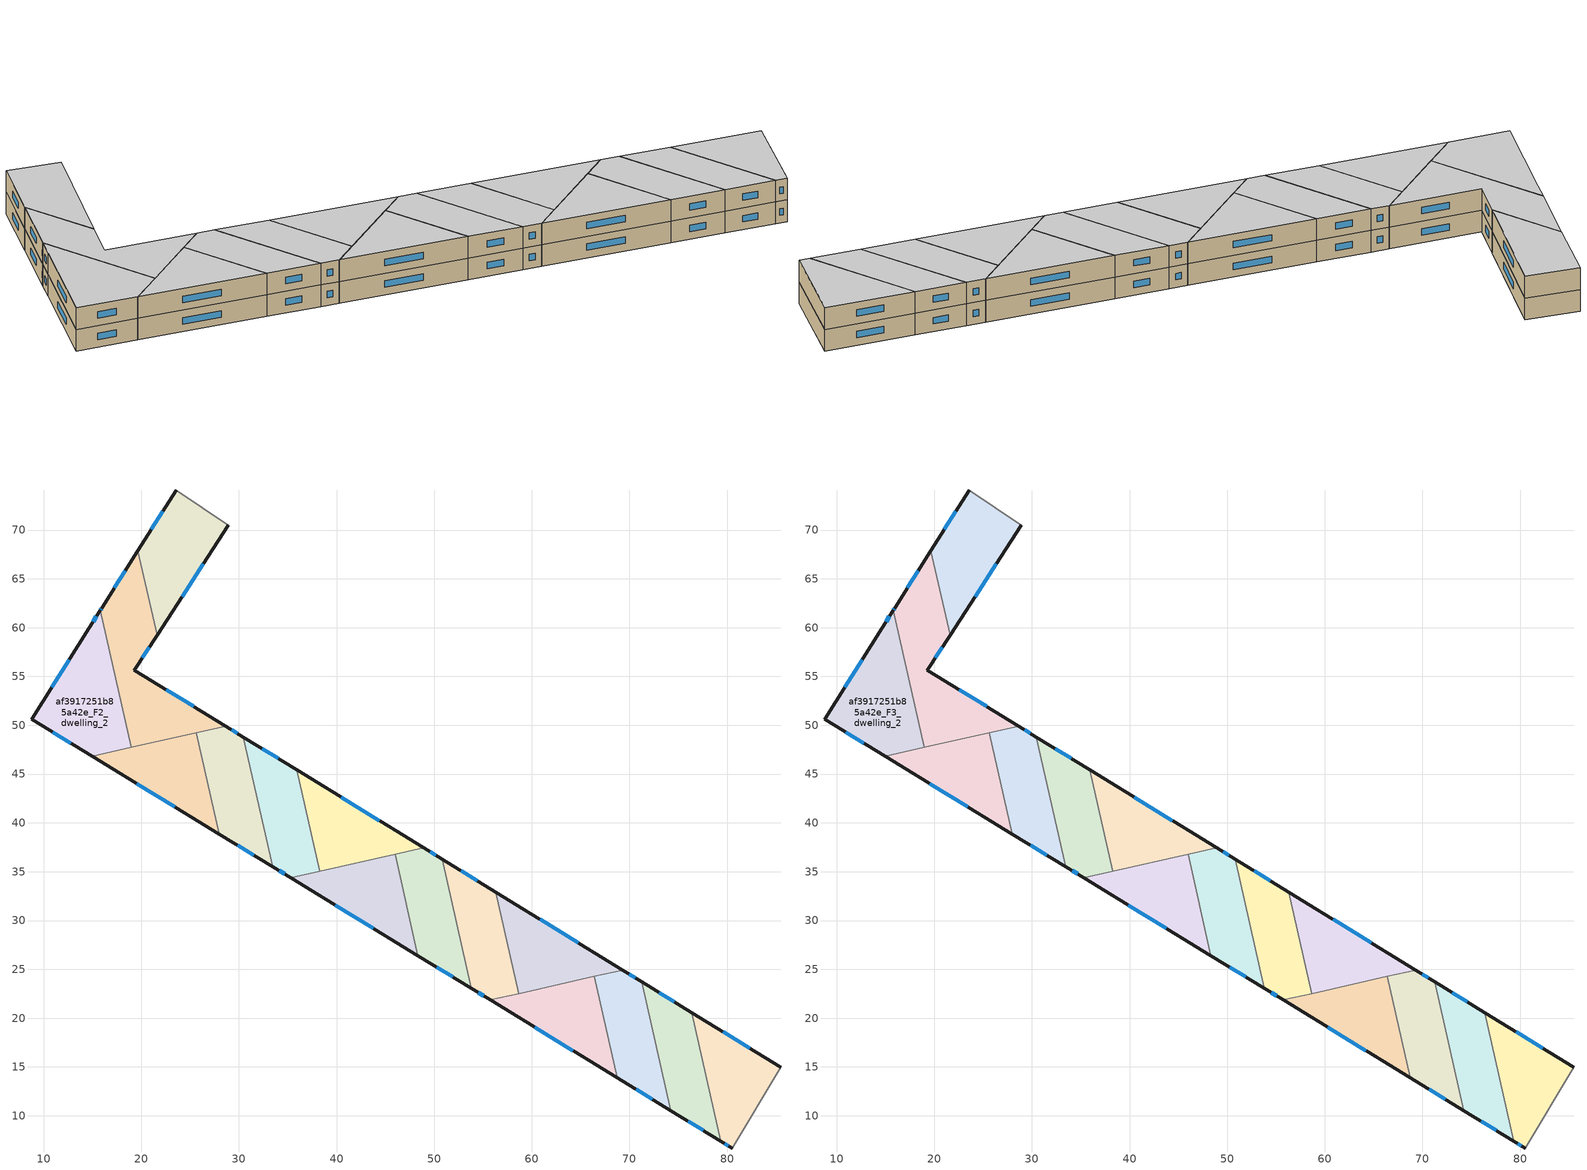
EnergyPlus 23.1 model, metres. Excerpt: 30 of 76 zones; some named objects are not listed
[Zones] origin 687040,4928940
af3917251b85a42e_F2_dwelling_0
 floor to af3917251b85a42e_F1_dwelling_0 (EU_floor_Construction): 28.92,70.49 21.61,59.22 19.66,67.88 23.58,74.1 z6
 wall outside (EU_wall_Construction): 23.58,74.1 19.66,67.88 / 21.61,59.22 28.92,70.49 z6:9
 wall to af3917251b85a42e_F2_dwelling_1 (EU_wall_Construction): 19.66,67.88 21.61,59.22 z6:9
 wall adiabatic (EU_wall_Construction): 28.92,70.49 23.58,74.1 z6:9
 window (EU_Window_Construction): 22.2,71.92 21.03,70.06 / 24.17,63.17 26.36,66.54 z7.05:7.95
af3917251b85a42e_F2_dwelling_1
 floor to af3917251b85a42e_F1_dwelling_1 (EU_floor_Construction): 19.66,67.88 21.61,59.22 19.3,55.65 28.63,49.91 18.97,47.73 15.8,61.77 15.95,62.01 z6
 wall outside (EU_wall_Construction): 19.66,67.88 15.95,62.01 15.8,61.77 / 28.63,49.91 19.3,55.65 21.61,59.22 z6:9
 wall to af3917251b85a42e_F2_dwelling_2 (EU_wall_Construction): 15.8,61.77 18.97,47.73 z6:9
 wall to af3917251b85a42e_F2_dwelling_6 (EU_wall_Construction): 18.97,47.73 25.64,49.24 z6:9
 wall to af3917251b85a42e_F2_dwelling_5 (EU_wall_Construction): 25.64,49.24 28.63,49.91 z6:9
 window (EU_Window_Construction): 18.36,65.82 17.25,64.07 / 20.11,56.9 20.8,57.97 / 25.36,51.92 22.57,53.64 / 15.89,61.93 15.85,61.86 z7.05:7.95
af3917251b85a42e_F2_dwelling_10
 floor to af3917251b85a42e_F1_dwelling_10 (EU_floor_Construction): 45.99,36.77 48.33,26.4 35.32,34.37 z6
 wall outside (EU_wall_Construction): 35.32,34.37 48.33,26.4 z6:9
 wall to af3917251b85a42e_F2_dwelling_9 (EU_wall_Construction): 48.33,26.4 45.99,36.77 z6:9
 wall to af3917251b85a42e_F2_dwelling_3 (EU_wall_Construction): 45.99,36.77 38.28,35.03 z6:9
 wall to af3917251b85a42e_F2_dwelling_4 (EU_wall_Construction): 38.28,35.03 35.32,34.37 z6:9
 window (EU_Window_Construction): 39.88,31.57 43.77,29.19 z7.05:7.95
af3917251b85a42e_F2_dwelling_11
 floor to af3917251b85a42e_F1_dwelling_11 (EU_floor_Construction): 85.52,14.97 80.51,6.7 79.37,7.39 76.4,20.57 z6
 wall outside (EU_wall_Construction): 85.52,14.97 76.4,20.57 / 79.37,7.39 80.51,6.7 z6:9
 wall adiabatic (EU_wall_Construction): 80.51,6.7 85.52,14.97 z6:9
 wall to af3917251b85a42e_F2_dwelling_12 (EU_wall_Construction): 76.4,20.57 79.37,7.39 z6:9
 window (EU_Window_Construction): 82.32,16.93 79.59,18.61 / 79.77,7.15 80.11,6.94 z7.05:7.95
af3917251b85a42e_F2_dwelling_12
 floor to af3917251b85a42e_F1_dwelling_12 (EU_floor_Construction): 76.4,20.57 79.37,7.39 74.25,10.53 71.27,23.72 z6
 wall outside (EU_wall_Construction): 74.25,10.53 79.37,7.39 / 76.4,20.57 71.27,23.72 z6:9
 wall to af3917251b85a42e_F2_dwelling_13 (EU_wall_Construction): 71.27,23.72 74.25,10.53 z6:9
 window (EU_Window_Construction): 76.05,9.43 77.58,8.49 / 74.6,21.67 73.07,22.61 z7.05:7.95
af3917251b85a42e_F2_dwelling_13
 floor to af3917251b85a42e_F1_dwelling_13 (EU_floor_Construction): 71.27,23.72 74.25,10.53 68.76,13.89 66.42,24.27 69.31,24.92 z6
 wall outside (EU_wall_Construction): 71.27,23.72 69.31,24.92 / 68.76,13.89 74.25,10.53 z6:9
 wall to af3917251b85a42e_F2_dwelling_14 (EU_wall_Construction): 66.42,24.27 68.76,13.89 z6:9
 wall to af3917251b85a42e_F2_dwelling_7 (EU_wall_Construction): 69.31,24.92 66.42,24.27 z6:9
 window (EU_Window_Construction): 70.59,24.14 70,24.5 / 70.68,12.71 72.33,11.71 z7.05:7.95
af3917251b85a42e_F2_dwelling_14
 floor to af3917251b85a42e_F1_dwelling_14 (EU_floor_Construction): 66.42,24.27 68.76,13.89 55.75,21.86 z6
 wall outside (EU_wall_Construction): 55.75,21.86 68.76,13.89 z6:9
 wall to af3917251b85a42e_F2_dwelling_8 (EU_wall_Construction): 58.66,22.52 55.75,21.86 z6:9
 wall to af3917251b85a42e_F2_dwelling_7 (EU_wall_Construction): 66.42,24.27 58.66,22.52 z6:9
 window (EU_Window_Construction): 60.31,19.06 64.2,16.68 z7.05:7.95
af3917251b85a42e_F2_dwelling_2
 floor to af3917251b85a42e_F1_dwelling_2 (EU_floor_Construction): 15.8,61.77 18.97,47.73 14.97,46.83 8.76,50.63 14.67,60 z6
 wall outside (EU_wall_Construction): 15.8,61.77 14.67,60 8.76,50.63 14.97,46.83 z6:9
 wall to af3917251b85a42e_F2_dwelling_6 (EU_wall_Construction): 14.97,46.83 18.97,47.73 z6:9
 window (EU_Window_Construction): 15.4,61.15 15.06,60.62 / 10.93,49.3 12.79,48.16 / 12.59,56.71 10.83,53.91 z7.05:7.95
af3917251b85a42e_F2_dwelling_3
 floor to af3917251b85a42e_F1_dwelling_3 (EU_floor_Construction): 48.94,37.44 38.28,35.03 35.94,45.42 z6
 wall outside (EU_wall_Construction): 48.94,37.44 35.94,45.42 z6:9
 wall to af3917251b85a42e_F2_dwelling_4 (EU_wall_Construction): 35.94,45.42 38.28,35.03 z6:9
 wall to af3917251b85a42e_F2_dwelling_9 (EU_wall_Construction): 45.99,36.77 48.94,37.44 z6:9
 window (EU_Window_Construction): 44.38,40.24 40.5,42.62 z7.05:7.95
af3917251b85a42e_F2_dwelling_4
 floor to af3917251b85a42e_F1_dwelling_4 (EU_floor_Construction): 35.94,45.42 38.28,35.03 35.32,34.37 33.46,35.5 30.46,48.79 z6
 wall outside (EU_wall_Construction): 35.94,45.42 30.46,48.79 / 33.46,35.5 35.32,34.37 z6:9
 wall to af3917251b85a42e_F2_dwelling_5 (EU_wall_Construction): 30.46,48.79 33.46,35.5 z6:9
 window (EU_Window_Construction): 34.02,46.61 32.38,47.61 / 34.11,35.11 34.67,34.76 z7.05:7.95
af3917251b85a42e_F2_dwelling_5
 floor to af3917251b85a42e_F1_dwelling_5 (EU_floor_Construction): 30.46,48.79 33.46,35.5 27.98,38.86 25.64,49.24 28.63,49.91 z6
 wall outside (EU_wall_Construction): 30.46,48.79 28.63,49.91 / 27.98,38.86 33.46,35.5 z6:9
 wall to af3917251b85a42e_F2_dwelling_6 (EU_wall_Construction): 25.64,49.24 27.98,38.86 z6:9
 window (EU_Window_Construction): 29.82,49.18 29.27,49.52 / 29.9,37.68 31.54,36.68 z7.05:7.95
af3917251b85a42e_F2_dwelling_6
 floor to af3917251b85a42e_F1_dwelling_6 (EU_floor_Construction): 25.64,49.24 27.98,38.86 14.97,46.83 z6
 wall outside (EU_wall_Construction): 14.97,46.83 27.98,38.86 z6:9
 window (EU_Window_Construction): 19.53,44.03 23.42,41.65 z7.05:7.95
af3917251b85a42e_F2_dwelling_7
 floor to af3917251b85a42e_F1_dwelling_7 (EU_floor_Construction): 69.31,24.92 58.66,22.52 56.31,32.91 z6
 wall outside (EU_wall_Construction): 69.31,24.92 56.31,32.91 z6:9
 wall to af3917251b85a42e_F2_dwelling_8 (EU_wall_Construction): 56.31,32.91 58.66,22.52 z6:9
 window (EU_Window_Construction): 64.76,27.72 60.87,30.11 z7.05:7.95
af3917251b85a42e_F2_dwelling_8
 floor to af3917251b85a42e_F1_dwelling_8 (EU_floor_Construction): 56.31,32.91 58.66,22.52 55.75,21.86 53.82,23.04 50.83,36.28 z6
 wall outside (EU_wall_Construction): 56.31,32.91 50.83,36.28 / 53.82,23.04 55.75,21.86 z6:9
 wall to af3917251b85a42e_F2_dwelling_9 (EU_wall_Construction): 50.83,36.28 53.82,23.04 z6:9
 window (EU_Window_Construction): 54.39,34.09 52.75,35.1 / 54.49,22.62 55.07,22.27 z7.05:7.95
af3917251b85a42e_F2_dwelling_9
 floor to af3917251b85a42e_F1_dwelling_9 (EU_floor_Construction): 50.83,36.28 53.82,23.04 48.33,26.4 45.99,36.77 48.94,37.44 z6
 wall outside (EU_wall_Construction): 50.83,36.28 48.94,37.44 / 48.33,26.4 53.82,23.04 z6:9
 window (EU_Window_Construction): 50.17,36.68 49.6,37.03 / 50.25,25.22 51.89,24.22 z7.05:7.95
af3917251b85a42e_F3_dwelling_0
 floor to af3917251b85a42e_F2_dwelling_0 (EU_floor_Construction): 28.92,70.49 21.61,59.22 19.66,67.88 23.58,74.1 z9
 wall outside (EU_wall_Construction): 23.58,74.1 19.66,67.88 / 21.61,59.22 28.92,70.49 z9:12
 wall to af3917251b85a42e_F3_dwelling_1 (EU_wall_Construction): 19.66,67.88 21.61,59.22 z9:12
 wall adiabatic (EU_wall_Construction): 28.92,70.49 23.58,74.1 z9:12
 window (EU_Window_Construction): 22.2,71.92 21.03,70.06 / 24.17,63.17 26.36,66.54 z10.05:10.95
 ceiling to af3917251b85a42e_F4_dwelling_0 (EU_floor_Construction): 21.61,59.22 28.92,70.49 23.58,74.1 19.66,67.88 z12
af3917251b85a42e_F3_dwelling_1
 floor to af3917251b85a42e_F2_dwelling_1 (EU_floor_Construction): 19.66,67.88 21.61,59.22 19.3,55.65 28.63,49.91 18.97,47.73 15.8,61.77 15.95,62.01 z9
 wall outside (EU_wall_Construction): 19.66,67.88 15.95,62.01 15.8,61.77 / 28.63,49.91 19.3,55.65 21.61,59.22 z9:12
 wall to af3917251b85a42e_F3_dwelling_2 (EU_wall_Construction): 15.8,61.77 18.97,47.73 z9:12
 wall to af3917251b85a42e_F3_dwelling_6 (EU_wall_Construction): 18.97,47.73 25.64,49.24 z9:12
 wall to af3917251b85a42e_F3_dwelling_5 (EU_wall_Construction): 25.64,49.24 28.63,49.91 z9:12
 window (EU_Window_Construction): 18.36,65.82 17.25,64.07 / 20.11,56.9 20.8,57.97 / 25.36,51.92 22.57,53.64 / 15.89,61.93 15.85,61.86 z10.05:10.95
 ceiling to af3917251b85a42e_F4_dwelling_1 (EU_floor_Construction): 28.63,49.91 19.3,55.65 21.61,59.22 19.66,67.88 15.95,62.01 15.8,61.77 18.97,47.73 z12
af3917251b85a42e_F3_dwelling_10
 floor to af3917251b85a42e_F2_dwelling_10 (EU_floor_Construction): 45.99,36.77 48.33,26.4 35.32,34.37 z9
 wall outside (EU_wall_Construction): 35.32,34.37 48.33,26.4 z9:12
 wall to af3917251b85a42e_F3_dwelling_9 (EU_wall_Construction): 48.33,26.4 45.99,36.77 z9:12
 wall to af3917251b85a42e_F3_dwelling_3 (EU_wall_Construction): 45.99,36.77 38.28,35.03 z9:12
 wall to af3917251b85a42e_F3_dwelling_4 (EU_wall_Construction): 38.28,35.03 35.32,34.37 z9:12
 window (EU_Window_Construction): 39.88,31.57 43.77,29.19 z10.05:10.95
 ceiling to af3917251b85a42e_F4_dwelling_10 (EU_floor_Construction): 48.33,26.4 45.99,36.77 35.32,34.37 z12
af3917251b85a42e_F3_dwelling_11
 floor to af3917251b85a42e_F2_dwelling_11 (EU_floor_Construction): 85.52,14.97 80.51,6.7 79.37,7.39 76.4,20.57 z9
 wall outside (EU_wall_Construction): 85.52,14.97 76.4,20.57 / 79.37,7.39 80.51,6.7 z9:12
 wall adiabatic (EU_wall_Construction): 80.51,6.7 85.52,14.97 z9:12
 wall to af3917251b85a42e_F3_dwelling_12 (EU_wall_Construction): 76.4,20.57 79.37,7.39 z9:12
 window (EU_Window_Construction): 82.32,16.93 79.59,18.61 / 79.77,7.15 80.11,6.94 z10.05:10.95
 ceiling to af3917251b85a42e_F4_dwelling_11 (EU_floor_Construction): 80.51,6.7 85.52,14.97 76.4,20.57 79.37,7.39 z12
af3917251b85a42e_F3_dwelling_12
 floor to af3917251b85a42e_F2_dwelling_12 (EU_floor_Construction): 76.4,20.57 79.37,7.39 74.25,10.53 71.27,23.72 z9
 wall outside (EU_wall_Construction): 74.25,10.53 79.37,7.39 / 76.4,20.57 71.27,23.72 z9:12
 wall to af3917251b85a42e_F3_dwelling_13 (EU_wall_Construction): 71.27,23.72 74.25,10.53 z9:12
 window (EU_Window_Construction): 76.05,9.43 77.58,8.49 / 74.6,21.67 73.07,22.61 z10.05:10.95
 ceiling to af3917251b85a42e_F4_dwelling_12 (EU_floor_Construction): 79.37,7.39 76.4,20.57 71.27,23.72 74.25,10.53 z12
af3917251b85a42e_F3_dwelling_13
 floor to af3917251b85a42e_F2_dwelling_13 (EU_floor_Construction): 71.27,23.72 74.25,10.53 68.76,13.89 66.42,24.27 69.31,24.92 z9
 wall outside (EU_wall_Construction): 71.27,23.72 69.31,24.92 / 68.76,13.89 74.25,10.53 z9:12
 wall to af3917251b85a42e_F3_dwelling_14 (EU_wall_Construction): 66.42,24.27 68.76,13.89 z9:12
 wall to af3917251b85a42e_F3_dwelling_7 (EU_wall_Construction): 69.31,24.92 66.42,24.27 z9:12
 window (EU_Window_Construction): 70.59,24.14 70,24.5 / 70.68,12.71 72.33,11.71 z10.05:10.95
 ceiling to af3917251b85a42e_F4_dwelling_13 (EU_floor_Construction): 74.25,10.53 71.27,23.72 69.31,24.92 66.42,24.27 68.76,13.89 z12
af3917251b85a42e_F3_dwelling_14
 floor to af3917251b85a42e_F2_dwelling_14 (EU_floor_Construction): 66.42,24.27 68.76,13.89 55.75,21.86 z9
 wall outside (EU_wall_Construction): 55.75,21.86 68.76,13.89 z9:12
 wall to af3917251b85a42e_F3_dwelling_8 (EU_wall_Construction): 58.66,22.52 55.75,21.86 z9:12
 wall to af3917251b85a42e_F3_dwelling_7 (EU_wall_Construction): 66.42,24.27 58.66,22.52 z9:12
 window (EU_Window_Construction): 60.31,19.06 64.2,16.68 z10.05:10.95
 ceiling to af3917251b85a42e_F4_dwelling_14 (EU_floor_Construction): 68.76,13.89 66.42,24.27 55.75,21.86 z12
af3917251b85a42e_F3_dwelling_2
 floor to af3917251b85a42e_F2_dwelling_2 (EU_floor_Construction): 15.8,61.77 18.97,47.73 14.97,46.83 8.76,50.63 14.67,60 z9
 wall outside (EU_wall_Construction): 15.8,61.77 14.67,60 8.76,50.63 14.97,46.83 z9:12
 wall to af3917251b85a42e_F3_dwelling_6 (EU_wall_Construction): 14.97,46.83 18.97,47.73 z9:12
 window (EU_Window_Construction): 15.4,61.15 15.06,60.62 / 10.93,49.3 12.79,48.16 / 12.59,56.71 10.83,53.91 z10.05:10.95
 ceiling to af3917251b85a42e_F4_dwelling_2 (EU_floor_Construction): 18.97,47.73 15.8,61.77 14.67,60 8.76,50.63 14.97,46.83 z12
af3917251b85a42e_F3_dwelling_3
 floor to af3917251b85a42e_F2_dwelling_3 (EU_floor_Construction): 48.94,37.44 38.28,35.03 35.94,45.42 z9
 wall outside (EU_wall_Construction): 48.94,37.44 35.94,45.42 z9:12
 wall to af3917251b85a42e_F3_dwelling_4 (EU_wall_Construction): 35.94,45.42 38.28,35.03 z9:12
 wall to af3917251b85a42e_F3_dwelling_9 (EU_wall_Construction): 45.99,36.77 48.94,37.44 z9:12
 window (EU_Window_Construction): 44.38,40.24 40.5,42.62 z10.05:10.95
 ceiling to af3917251b85a42e_F4_dwelling_3 (EU_floor_Construction): 48.94,37.44 35.94,45.42 38.28,35.03 z12
af3917251b85a42e_F3_dwelling_4
 floor to af3917251b85a42e_F2_dwelling_4 (EU_floor_Construction): 35.94,45.42 38.28,35.03 35.32,34.37 33.46,35.5 30.46,48.79 z9
 wall outside (EU_wall_Construction): 35.94,45.42 30.46,48.79 / 33.46,35.5 35.32,34.37 z9:12
 wall to af3917251b85a42e_F3_dwelling_5 (EU_wall_Construction): 30.46,48.79 33.46,35.5 z9:12
 window (EU_Window_Construction): 34.02,46.61 32.38,47.61 / 34.11,35.11 34.67,34.76 z10.05:10.95
 ceiling to af3917251b85a42e_F4_dwelling_4 (EU_floor_Construction): 38.28,35.03 35.94,45.42 30.46,48.79 33.46,35.5 35.32,34.37 z12
af3917251b85a42e_F3_dwelling_5
 floor to af3917251b85a42e_F2_dwelling_5 (EU_floor_Construction): 30.46,48.79 33.46,35.5 27.98,38.86 25.64,49.24 28.63,49.91 z9
 wall outside (EU_wall_Construction): 30.46,48.79 28.63,49.91 / 27.98,38.86 33.46,35.5 z9:12
 wall to af3917251b85a42e_F3_dwelling_6 (EU_wall_Construction): 25.64,49.24 27.98,38.86 z9:12
 window (EU_Window_Construction): 29.82,49.18 29.27,49.52 / 29.9,37.68 31.54,36.68 z10.05:10.95
 ceiling to af3917251b85a42e_F4_dwelling_5 (EU_floor_Construction): 33.46,35.5 30.46,48.79 28.63,49.91 25.64,49.24 27.98,38.86 z12
af3917251b85a42e_F3_dwelling_6
 floor to af3917251b85a42e_F2_dwelling_6 (EU_floor_Construction): 25.64,49.24 27.98,38.86 14.97,46.83 z9
 wall outside (EU_wall_Construction): 14.97,46.83 27.98,38.86 z9:12
 window (EU_Window_Construction): 19.53,44.03 23.42,41.65 z10.05:10.95
 ceiling to af3917251b85a42e_F4_dwelling_6 (EU_floor_Construction): 27.98,38.86 25.64,49.24 14.97,46.83 z12
af3917251b85a42e_F3_dwelling_7
 floor to af3917251b85a42e_F2_dwelling_7 (EU_floor_Construction): 69.31,24.92 58.66,22.52 56.31,32.91 z9
 wall outside (EU_wall_Construction): 69.31,24.92 56.31,32.91 z9:12
 wall to af3917251b85a42e_F3_dwelling_8 (EU_wall_Construction): 56.31,32.91 58.66,22.52 z9:12
 window (EU_Window_Construction): 64.76,27.72 60.87,30.11 z10.05:10.95
 ceiling to af3917251b85a42e_F4_dwelling_7 (EU_floor_Construction): 69.31,24.92 56.31,32.91 58.66,22.52 z12
af3917251b85a42e_F3_dwelling_8
 floor to af3917251b85a42e_F2_dwelling_8 (EU_floor_Construction): 56.31,32.91 58.66,22.52 55.75,21.86 53.82,23.04 50.83,36.28 z9
 wall outside (EU_wall_Construction): 56.31,32.91 50.83,36.28 / 53.82,23.04 55.75,21.86 z9:12
 wall to af3917251b85a42e_F3_dwelling_9 (EU_wall_Construction): 50.83,36.28 53.82,23.04 z9:12
 window (EU_Window_Construction): 54.39,34.09 52.75,35.1 / 54.49,22.62 55.07,22.27 z10.05:10.95
 ceiling to af3917251b85a42e_F4_dwelling_8 (EU_floor_Construction): 58.66,22.52 56.31,32.91 50.83,36.28 53.82,23.04 55.75,21.86 z12
af3917251b85a42e_F3_dwelling_9
 floor to af3917251b85a42e_F2_dwelling_9 (EU_floor_Construction): 50.83,36.28 53.82,23.04 48.33,26.4 45.99,36.77 48.94,37.44 z9
 wall outside (EU_wall_Construction): 50.83,36.28 48.94,37.44 / 48.33,26.4 53.82,23.04 z9:12
 window (EU_Window_Construction): 50.17,36.68 49.6,37.03 / 50.25,25.22 51.89,24.22 z10.05:10.95
 ceiling to af3917251b85a42e_F4_dwelling_9 (EU_floor_Construction): 53.82,23.04 50.83,36.28 48.94,37.44 45.99,36.77 48.33,26.4 z12
[Building]
EU S2 Campaign: North Axis=0; Terrain=City; Solar Distribution=FullExterior
[Site:Location]
Bologna: Latitude=44.5; Longitude=11.25; Time Zone=1; Elevation=37
[SizingPeriod:WeatherFileDays]
AnnualSizingPeriod: Begin Month=1; Begin Day of Month=1; End Month=12; End Day of Month=31; Day of Week for Start Day=Monday; Use Weather File Daylight Saving Period=No; Use Weather File Rain and Snow Indicators=No
[MATERIAL]
EU_InternalMass_Material: Roughness=MediumRough; Thickness=0.1; Conductivity=1; Density=1800; Specific Heat=900; Thermal Absorptance=0.9; Solar Absorptance=0.7; Visible Absorptance=0.7
[MATERIAL:NOMASS] Roughness=MediumRough; Thermal Absorptance=0.9; Solar Absorptance=0.7; Visible Absorptance=0.7
Name | Thermal Resistance
EU_wall_NoMass | 0.890213
EU_floor_NoMass | 0.79516
[WINDOWMATERIAL:SIMPLEGLAZINGSYSTEM]
EU_Window_SimpleGlazing: UFactor=4.49146; Solar Heat Gain Coefficient=0.85; Visible Transmittance=0.85
[CONSTRUCTION]
EU_wall_Construction: EU_wall_NoMass
EU_floor_Construction: EU_floor_NoMass
EU_Window_Construction: EU_Window_SimpleGlazing
EU_InternalMass_Construction: EU_InternalMass_Material
[ZONE] Type=1; Multiplier=1; Ceiling Height=autocalculate; Floor Area=autocalculate; Part of Total Floor Area=Yes
Name | Volume
af3917251b85a42e_F2_dwelling_0; af3917251b85a42e_F3_dwelling_0 | 199.006
af3917251b85a42e_F2_dwelling_1; af3917251b85a42e_F3_dwelling_1 | 266.359
af3917251b85a42e_F2_dwelling_10; af3917251b85a42e_F3_dwelling_10 | 174.531
af3917251b85a42e_F2_dwelling_11; af3917251b85a42e_F3_dwelling_11 | 174.529
af3917251b85a42e_F2_dwelling_12; af3917251b85a42e_F3_dwelling_12 | 174.543
af3917251b85a42e_F2_dwelling_13; af3917251b85a42e_F3_dwelling_13 | 174.486
af3917251b85a42e_F2_dwelling_14; af3917251b85a42e_F3_dwelling_14; af3917251b85a42e_F2_dwelling_6; af3917251b85a42e_F3_dwelling_6 | 174.534
af3917251b85a42e_F2_dwelling_2; af3917251b85a42e_F3_dwelling_2 | 232.702
af3917251b85a42e_F2_dwelling_3; af3917251b85a42e_F3_dwelling_3; af3917251b85a42e_F2_dwelling_7; af3917251b85a42e_F3_dwelling_7 | 174.506
af3917251b85a42e_F2_dwelling_4; af3917251b85a42e_F3_dwelling_4 | 174.55
af3917251b85a42e_F2_dwelling_5; af3917251b85a42e_F3_dwelling_5 | 174.491
af3917251b85a42e_F2_dwelling_8; af3917251b85a42e_F3_dwelling_8 | 174.522
af3917251b85a42e_F2_dwelling_9; af3917251b85a42e_F3_dwelling_9 | 174.527
[INTERNALMASS] Construction=EU_InternalMass_Construction
Name | Zone or ZoneList | Surface Area
af3917251b85a42e_F2_dwelling_0_EU_InternalMass | af3917251b85a42e_F2_dwelling_0 | 66.3351
af3917251b85a42e_F2_dwelling_1_EU_InternalMass | af3917251b85a42e_F2_dwelling_1 | 88.7824
af3917251b85a42e_F2_dwelling_2_EU_InternalMass | af3917251b85a42e_F2_dwelling_2 | 77.5676
af3917251b85a42e_F2_dwelling_3_EU_InternalMass | af3917251b85a42e_F2_dwelling_3 | 58.1687
af3917251b85a42e_F2_dwelling_4_EU_InternalMass | af3917251b85a42e_F2_dwelling_4 | 58.1832
af3917251b85a42e_F2_dwelling_5_EU_InternalMass | af3917251b85a42e_F2_dwelling_5 | 58.1636
af3917251b85a42e_F2_dwelling_6_EU_InternalMass | af3917251b85a42e_F2_dwelling_6 | 58.1781
af3917251b85a42e_F2_dwelling_7_EU_InternalMass | af3917251b85a42e_F2_dwelling_7 | 58.1687
af3917251b85a42e_F2_dwelling_8_EU_InternalMass | af3917251b85a42e_F2_dwelling_8 | 58.1744
af3917251b85a42e_F2_dwelling_9_EU_InternalMass | af3917251b85a42e_F2_dwelling_9 | 58.1754
af3917251b85a42e_F2_dwelling_10_EU_InternalMass | af3917251b85a42e_F2_dwelling_10 | 58.1769
af3917251b85a42e_F2_dwelling_11_EU_InternalMass | af3917251b85a42e_F2_dwelling_11 | 58.1759
af3917251b85a42e_F2_dwelling_12_EU_InternalMass | af3917251b85a42e_F2_dwelling_12 | 58.1808
af3917251b85a42e_F2_dwelling_13_EU_InternalMass | af3917251b85a42e_F2_dwelling_13 | 58.1618
af3917251b85a42e_F2_dwelling_14_EU_InternalMass | af3917251b85a42e_F2_dwelling_14 | 58.1781
af3917251b85a42e_F3_dwelling_0_EU_InternalMass | af3917251b85a42e_F3_dwelling_0 | 66.3351
af3917251b85a42e_F3_dwelling_1_EU_InternalMass | af3917251b85a42e_F3_dwelling_1 | 88.7824
af3917251b85a42e_F3_dwelling_2_EU_InternalMass | af3917251b85a42e_F3_dwelling_2 | 77.5676
af3917251b85a42e_F3_dwelling_3_EU_InternalMass | af3917251b85a42e_F3_dwelling_3 | 58.1687
af3917251b85a42e_F3_dwelling_4_EU_InternalMass | af3917251b85a42e_F3_dwelling_4 | 58.1832
af3917251b85a42e_F3_dwelling_5_EU_InternalMass | af3917251b85a42e_F3_dwelling_5 | 58.1636
af3917251b85a42e_F3_dwelling_6_EU_InternalMass | af3917251b85a42e_F3_dwelling_6 | 58.1781
af3917251b85a42e_F3_dwelling_7_EU_InternalMass | af3917251b85a42e_F3_dwelling_7 | 58.1687
af3917251b85a42e_F3_dwelling_8_EU_InternalMass | af3917251b85a42e_F3_dwelling_8 | 58.1744
af3917251b85a42e_F3_dwelling_9_EU_InternalMass | af3917251b85a42e_F3_dwelling_9 | 58.1754
af3917251b85a42e_F3_dwelling_10_EU_InternalMass | af3917251b85a42e_F3_dwelling_10 | 58.1769
af3917251b85a42e_F3_dwelling_11_EU_InternalMass | af3917251b85a42e_F3_dwelling_11 | 58.1759
af3917251b85a42e_F3_dwelling_12_EU_InternalMass | af3917251b85a42e_F3_dwelling_12 | 58.1808
af3917251b85a42e_F3_dwelling_13_EU_InternalMass | af3917251b85a42e_F3_dwelling_13 | 58.1618
af3917251b85a42e_F3_dwelling_14_EU_InternalMass | af3917251b85a42e_F3_dwelling_14 | 58.1781
[OTHEREQUIPMENT] Fuel Type=Electricity; Design Level Calculation Method=Watts/Area; Power per Zone Floor Area=1; Fraction Latent=0; Fraction Radiant=0; Fraction Lost=0; Carbon Dioxide Generation Rate=0; EndUse Subcategory=EU_Step8_InternalGains
Name | Zone or ZoneList or Space or SpaceList | Schedule
EU_Step8_InternalGain_af3917251b85a42e_F2_dwelling_0_f000 | af3917251b85a42e_F2_dwelling_0 | EU_Step8_GainSchedule_af3917251b85a42e_F2_dwelling_0_f000
EU_Step8_InternalGain_af3917251b85a42e_F2_dwelling_1_f000 | af3917251b85a42e_F2_dwelling_1 | EU_Step8_GainSchedule_af3917251b85a42e_F2_dwelling_1_f000
EU_Step8_InternalGain_af3917251b85a42e_F2_dwelling_2_f000 | af3917251b85a42e_F2_dwelling_2 | EU_Step8_GainSchedule_af3917251b85a42e_F2_dwelling_2_f000
EU_Step8_InternalGain_af3917251b85a42e_F2_dwelling_3_f000 | af3917251b85a42e_F2_dwelling_3 | EU_Step8_GainSchedule_af3917251b85a42e_F2_dwelling_3_f000
EU_Step8_InternalGain_af3917251b85a42e_F2_dwelling_4_f000 | af3917251b85a42e_F2_dwelling_4 | EU_Step8_GainSchedule_af3917251b85a42e_F2_dwelling_4_f000
EU_Step8_InternalGain_af3917251b85a42e_F2_dwelling_5_f000 | af3917251b85a42e_F2_dwelling_5 | EU_Step8_GainSchedule_af3917251b85a42e_F2_dwelling_5_f000
EU_Step8_InternalGain_af3917251b85a42e_F2_dwelling_6_f000 | af3917251b85a42e_F2_dwelling_6 | EU_Step8_GainSchedule_af3917251b85a42e_F2_dwelling_6_f000
EU_Step8_InternalGain_af3917251b85a42e_F2_dwelling_7_f000 | af3917251b85a42e_F2_dwelling_7 | EU_Step8_GainSchedule_af3917251b85a42e_F2_dwelling_7_f000
EU_Step8_InternalGain_af3917251b85a42e_F2_dwelling_8_f000 | af3917251b85a42e_F2_dwelling_8 | EU_Step8_GainSchedule_af3917251b85a42e_F2_dwelling_8_f000
EU_Step8_InternalGain_af3917251b85a42e_F2_dwelling_9_f000 | af3917251b85a42e_F2_dwelling_9 | EU_Step8_GainSchedule_af3917251b85a42e_F2_dwelling_9_f000
EU_Step8_InternalGain_af3917251b85a42e_F2_dwelling_10_f000 | af3917251b85a42e_F2_dwelling_10 | EU_Step8_GainSchedule_af3917251b85a42e_F2_dwelling_10_f000
EU_Step8_InternalGain_af3917251b85a42e_F2_dwelling_11_f000 | af3917251b85a42e_F2_dwelling_11 | EU_Step8_GainSchedule_af3917251b85a42e_F2_dwelling_11_f000
EU_Step8_InternalGain_af3917251b85a42e_F2_dwelling_12_f000 | af3917251b85a42e_F2_dwelling_12 | EU_Step8_GainSchedule_af3917251b85a42e_F2_dwelling_12_f000
EU_Step8_InternalGain_af3917251b85a42e_F2_dwelling_13_f000 | af3917251b85a42e_F2_dwelling_13 | EU_Step8_GainSchedule_af3917251b85a42e_F2_dwelling_13_f000
EU_Step8_InternalGain_af3917251b85a42e_F2_dwelling_14_f000 | af3917251b85a42e_F2_dwelling_14 | EU_Step8_GainSchedule_af3917251b85a42e_F2_dwelling_14_f000
EU_Step8_InternalGain_af3917251b85a42e_F3_dwelling_0_f000 | af3917251b85a42e_F3_dwelling_0 | EU_Step8_GainSchedule_af3917251b85a42e_F3_dwelling_0_f000
EU_Step8_InternalGain_af3917251b85a42e_F3_dwelling_1_f000 | af3917251b85a42e_F3_dwelling_1 | EU_Step8_GainSchedule_af3917251b85a42e_F3_dwelling_1_f000
EU_Step8_InternalGain_af3917251b85a42e_F3_dwelling_2_f000 | af3917251b85a42e_F3_dwelling_2 | EU_Step8_GainSchedule_af3917251b85a42e_F3_dwelling_2_f000
EU_Step8_InternalGain_af3917251b85a42e_F3_dwelling_3_f000 | af3917251b85a42e_F3_dwelling_3 | EU_Step8_GainSchedule_af3917251b85a42e_F3_dwelling_3_f000
EU_Step8_InternalGain_af3917251b85a42e_F3_dwelling_4_f000 | af3917251b85a42e_F3_dwelling_4 | EU_Step8_GainSchedule_af3917251b85a42e_F3_dwelling_4_f000
EU_Step8_InternalGain_af3917251b85a42e_F3_dwelling_5_f000 | af3917251b85a42e_F3_dwelling_5 | EU_Step8_GainSchedule_af3917251b85a42e_F3_dwelling_5_f000
EU_Step8_InternalGain_af3917251b85a42e_F3_dwelling_6_f000 | af3917251b85a42e_F3_dwelling_6 | EU_Step8_GainSchedule_af3917251b85a42e_F3_dwelling_6_f000
EU_Step8_InternalGain_af3917251b85a42e_F3_dwelling_7_f000 | af3917251b85a42e_F3_dwelling_7 | EU_Step8_GainSchedule_af3917251b85a42e_F3_dwelling_7_f000
EU_Step8_InternalGain_af3917251b85a42e_F3_dwelling_8_f000 | af3917251b85a42e_F3_dwelling_8 | EU_Step8_GainSchedule_af3917251b85a42e_F3_dwelling_8_f000
EU_Step8_InternalGain_af3917251b85a42e_F3_dwelling_9_f000 | af3917251b85a42e_F3_dwelling_9 | EU_Step8_GainSchedule_af3917251b85a42e_F3_dwelling_9_f000
EU_Step8_InternalGain_af3917251b85a42e_F3_dwelling_10_f000 | af3917251b85a42e_F3_dwelling_10 | EU_Step8_GainSchedule_af3917251b85a42e_F3_dwelling_10_f000
EU_Step8_InternalGain_af3917251b85a42e_F3_dwelling_11_f000 | af3917251b85a42e_F3_dwelling_11 | EU_Step8_GainSchedule_af3917251b85a42e_F3_dwelling_11_f000
EU_Step8_InternalGain_af3917251b85a42e_F3_dwelling_12_f000 | af3917251b85a42e_F3_dwelling_12 | EU_Step8_GainSchedule_af3917251b85a42e_F3_dwelling_12_f000
EU_Step8_InternalGain_af3917251b85a42e_F3_dwelling_13_f000 | af3917251b85a42e_F3_dwelling_13 | EU_Step8_GainSchedule_af3917251b85a42e_F3_dwelling_13_f000
EU_Step8_InternalGain_af3917251b85a42e_F3_dwelling_14_f000 | af3917251b85a42e_F3_dwelling_14 | EU_Step8_GainSchedule_af3917251b85a42e_F3_dwelling_14_f000
[ZONEVENTILATION:DESIGNFLOWRATE] Schedule=EU_AlwaysOn; Design Flow Rate Calculation Method=AirChanges/Hour; Air Changes per Hour=0.718634; Ventilation Type=Natural; Fan Pressure Rise=0; Fan Total Efficiency=1; Constant Term Coefficient=1; Temperature Term Coefficient=0; Velocity Term Coefficient=0; Velocity Squared Term Coefficient=0; Minimum Indoor Temperature=-100; Maximum Indoor Temperature=100; Delta Temperature=-100; Minimum Outdoor Temperature=-100; Maximum Outdoor Temperature=100; Maximum Wind Speed=40
Name | Zone or ZoneList or Space or SpaceList
EU_ConstantAir_af3917251b85a42e_F2_dwelling_0 | af3917251b85a42e_F2_dwelling_0
EU_ConstantAir_af3917251b85a42e_F2_dwelling_1 | af3917251b85a42e_F2_dwelling_1
EU_ConstantAir_af3917251b85a42e_F2_dwelling_2 | af3917251b85a42e_F2_dwelling_2
EU_ConstantAir_af3917251b85a42e_F2_dwelling_3 | af3917251b85a42e_F2_dwelling_3
EU_ConstantAir_af3917251b85a42e_F2_dwelling_4 | af3917251b85a42e_F2_dwelling_4
EU_ConstantAir_af3917251b85a42e_F2_dwelling_5 | af3917251b85a42e_F2_dwelling_5
EU_ConstantAir_af3917251b85a42e_F2_dwelling_6 | af3917251b85a42e_F2_dwelling_6
EU_ConstantAir_af3917251b85a42e_F2_dwelling_7 | af3917251b85a42e_F2_dwelling_7
EU_ConstantAir_af3917251b85a42e_F2_dwelling_8 | af3917251b85a42e_F2_dwelling_8
EU_ConstantAir_af3917251b85a42e_F2_dwelling_9 | af3917251b85a42e_F2_dwelling_9
EU_ConstantAir_af3917251b85a42e_F2_dwelling_10 | af3917251b85a42e_F2_dwelling_10
EU_ConstantAir_af3917251b85a42e_F2_dwelling_11 | af3917251b85a42e_F2_dwelling_11
EU_ConstantAir_af3917251b85a42e_F2_dwelling_12 | af3917251b85a42e_F2_dwelling_12
EU_ConstantAir_af3917251b85a42e_F2_dwelling_13 | af3917251b85a42e_F2_dwelling_13
EU_ConstantAir_af3917251b85a42e_F2_dwelling_14 | af3917251b85a42e_F2_dwelling_14
EU_ConstantAir_af3917251b85a42e_F3_dwelling_0 | af3917251b85a42e_F3_dwelling_0
EU_ConstantAir_af3917251b85a42e_F3_dwelling_1 | af3917251b85a42e_F3_dwelling_1
EU_ConstantAir_af3917251b85a42e_F3_dwelling_2 | af3917251b85a42e_F3_dwelling_2
EU_ConstantAir_af3917251b85a42e_F3_dwelling_3 | af3917251b85a42e_F3_dwelling_3
EU_ConstantAir_af3917251b85a42e_F3_dwelling_4 | af3917251b85a42e_F3_dwelling_4
EU_ConstantAir_af3917251b85a42e_F3_dwelling_5 | af3917251b85a42e_F3_dwelling_5
EU_ConstantAir_af3917251b85a42e_F3_dwelling_6 | af3917251b85a42e_F3_dwelling_6
EU_ConstantAir_af3917251b85a42e_F3_dwelling_7 | af3917251b85a42e_F3_dwelling_7
EU_ConstantAir_af3917251b85a42e_F3_dwelling_8 | af3917251b85a42e_F3_dwelling_8
EU_ConstantAir_af3917251b85a42e_F3_dwelling_9 | af3917251b85a42e_F3_dwelling_9
EU_ConstantAir_af3917251b85a42e_F3_dwelling_10 | af3917251b85a42e_F3_dwelling_10
EU_ConstantAir_af3917251b85a42e_F3_dwelling_11 | af3917251b85a42e_F3_dwelling_11
EU_ConstantAir_af3917251b85a42e_F3_dwelling_12 | af3917251b85a42e_F3_dwelling_12
EU_ConstantAir_af3917251b85a42e_F3_dwelling_13 | af3917251b85a42e_F3_dwelling_13
EU_ConstantAir_af3917251b85a42e_F3_dwelling_14 | af3917251b85a42e_F3_dwelling_14
[HVACTEMPLATE:THERMOSTAT] Constant Heating Setpoint=20; Constant Cooling Setpoint=50
EU_HeatOnly_af3917251b85a42e_F2_dwelling_4; EU_HeatOnly_af3917251b85a42e_F2_dwelling_5; EU_HeatOnly_af3917251b85a42e_F2_dwelling_6; EU_HeatOnly_af3917251b85a42e_F2_dwelling_7; EU_HeatOnly_af3917251b85a42e_F2_dwelling_8; EU_HeatOnly_af3917251b85a42e_F2_dwelling_9; EU_HeatOnly_af3917251b85a42e_F2_dwelling_10; EU_HeatOnly_af3917251b85a42e_F2_dwelling_11; EU_HeatOnly_af3917251b85a42e_F2_dwelling_12; EU_HeatOnly_af3917251b85a42e_F2_dwelling_13; EU_HeatOnly_af3917251b85a42e_F2_dwelling_14; EU_HeatOnly_af3917251b85a42e_F3_dwelling_0; EU_HeatOnly_af3917251b85a42e_F3_dwelling_1; EU_HeatOnly_af3917251b85a42e_F3_dwelling_2; EU_HeatOnly_af3917251b85a42e_F3_dwelling_3; EU_HeatOnly_af3917251b85a42e_F3_dwelling_4; EU_HeatOnly_af3917251b85a42e_F3_dwelling_5; EU_HeatOnly_af3917251b85a42e_F3_dwelling_6; EU_HeatOnly_af3917251b85a42e_F3_dwelling_7; EU_HeatOnly_af3917251b85a42e_F3_dwelling_8; EU_HeatOnly_af3917251b85a42e_F3_dwelling_9; EU_HeatOnly_af3917251b85a42e_F3_dwelling_10; EU_HeatOnly_af3917251b85a42e_F3_dwelling_11; EU_HeatOnly_af3917251b85a42e_F3_dwelling_12; EU_HeatOnly_af3917251b85a42e_F3_dwelling_13; EU_HeatOnly_af3917251b85a42e_F3_dwelling_14; EU_HeatOnly_af3917251b85a42e_F4_dwelling_0; EU_HeatOnly_af3917251b85a42e_F4_dwelling_1; EU_HeatOnly_af3917251b85a42e_F4_dwelling_2; EU_HeatOnly_af3917251b85a42e_F4_dwelling_3; EU_HeatOnly_af3917251b85a42e_F4_dwelling_4; EU_HeatOnly_af3917251b85a42e_F4_dwelling_5; EU_HeatOnly_af3917251b85a42e_F4_dwelling_6; EU_HeatOnly_af3917251b85a42e_F4_dwelling_7; EU_HeatOnly_af3917251b85a42e_F4_dwelling_8; EU_HeatOnly_af3917251b85a42e_F4_dwelling_9; EU_HeatOnly_af3917251b85a42e_F4_dwelling_10; EU_HeatOnly_af3917251b85a42e_F4_dwelling_11; EU_HeatOnly_af3917251b85a42e_F4_dwelling_12; EU_HeatOnly_af3917251b85a42e_F4_dwelling_13; EU_HeatOnly_af3917251b85a42e_F4_dwelling_14
[HVACTEMPLATE:ZONE:IDEALLOADSAIRSYSTEM] System Availability Schedule=EU_AlwaysOn; Maximum Heating Supply Air Temperature=50; Minimum Cooling Supply Air Temperature=13; Maximum Heating Supply Air Humidity Ratio=0.0156; Minimum Cooling Supply Air Humidity Ratio=0.0077; Heating Limit=NoLimit; Cooling Limit=NoLimit; Heating Availability Schedule=EU_AlwaysOn; Cooling Availability Schedule=EU_CoolingOff; Dehumidification Control Type=ConstantSensibleHeatRatio; Cooling Sensible Heat Ratio=0.7; Dehumidification Setpoint=60; Humidification Control Type=None; Humidification Setpoint=30; Outdoor Air Method=None; Outdoor Air Flow Rate per Person=0.00944; Outdoor Air Flow Rate per Zone Floor Area=0; Outdoor Air Flow Rate per Zone=0; Demand Controlled Ventilation Type=None; Outdoor Air Economizer Type=NoEconomizer; Heat Recovery Type=None; Sensible Heat Recovery Effectiveness=0.7; Latent Heat Recovery Effectiveness=0.65
Name | Template Thermostat
af3917251b85a42e_F2_dwelling_0 | EU_HeatOnly_af3917251b85a42e_F2_dwelling_0
af3917251b85a42e_F2_dwelling_1 | EU_HeatOnly_af3917251b85a42e_F2_dwelling_1
af3917251b85a42e_F2_dwelling_2 | EU_HeatOnly_af3917251b85a42e_F2_dwelling_2
af3917251b85a42e_F2_dwelling_3 | EU_HeatOnly_af3917251b85a42e_F2_dwelling_3
af3917251b85a42e_F2_dwelling_4 | EU_HeatOnly_af3917251b85a42e_F2_dwelling_4
af3917251b85a42e_F2_dwelling_5 | EU_HeatOnly_af3917251b85a42e_F2_dwelling_5
af3917251b85a42e_F2_dwelling_6 | EU_HeatOnly_af3917251b85a42e_F2_dwelling_6
af3917251b85a42e_F2_dwelling_7 | EU_HeatOnly_af3917251b85a42e_F2_dwelling_7
af3917251b85a42e_F2_dwelling_8 | EU_HeatOnly_af3917251b85a42e_F2_dwelling_8
af3917251b85a42e_F2_dwelling_9 | EU_HeatOnly_af3917251b85a42e_F2_dwelling_9
af3917251b85a42e_F2_dwelling_10 | EU_HeatOnly_af3917251b85a42e_F2_dwelling_10
af3917251b85a42e_F2_dwelling_11 | EU_HeatOnly_af3917251b85a42e_F2_dwelling_11
af3917251b85a42e_F2_dwelling_12 | EU_HeatOnly_af3917251b85a42e_F2_dwelling_12
af3917251b85a42e_F2_dwelling_13 | EU_HeatOnly_af3917251b85a42e_F2_dwelling_13
af3917251b85a42e_F2_dwelling_14 | EU_HeatOnly_af3917251b85a42e_F2_dwelling_14
af3917251b85a42e_F3_dwelling_0 | EU_HeatOnly_af3917251b85a42e_F3_dwelling_0
af3917251b85a42e_F3_dwelling_1 | EU_HeatOnly_af3917251b85a42e_F3_dwelling_1
af3917251b85a42e_F3_dwelling_2 | EU_HeatOnly_af3917251b85a42e_F3_dwelling_2
af3917251b85a42e_F3_dwelling_3 | EU_HeatOnly_af3917251b85a42e_F3_dwelling_3
af3917251b85a42e_F3_dwelling_4 | EU_HeatOnly_af3917251b85a42e_F3_dwelling_4
af3917251b85a42e_F3_dwelling_5 | EU_HeatOnly_af3917251b85a42e_F3_dwelling_5
af3917251b85a42e_F3_dwelling_6 | EU_HeatOnly_af3917251b85a42e_F3_dwelling_6
af3917251b85a42e_F3_dwelling_7 | EU_HeatOnly_af3917251b85a42e_F3_dwelling_7
af3917251b85a42e_F3_dwelling_8 | EU_HeatOnly_af3917251b85a42e_F3_dwelling_8
af3917251b85a42e_F3_dwelling_9 | EU_HeatOnly_af3917251b85a42e_F3_dwelling_9
af3917251b85a42e_F3_dwelling_10 | EU_HeatOnly_af3917251b85a42e_F3_dwelling_10
af3917251b85a42e_F3_dwelling_11 | EU_HeatOnly_af3917251b85a42e_F3_dwelling_11
af3917251b85a42e_F3_dwelling_12 | EU_HeatOnly_af3917251b85a42e_F3_dwelling_12
af3917251b85a42e_F3_dwelling_13 | EU_HeatOnly_af3917251b85a42e_F3_dwelling_13
af3917251b85a42e_F3_dwelling_14 | EU_HeatOnly_af3917251b85a42e_F3_dwelling_14
[SIZING:ZONE] Zone Cooling Design Supply Air Temperature Input Method=SupplyAirTemperature; Zone Cooling Design Supply Air Temperature=13; Zone Heating Design Supply Air Temperature Input Method=SupplyAirTemperature; Zone Heating Design Supply Air Temperature=50; Zone Cooling Design Supply Air Humidity Ratio=0.008; Zone Heating Design Supply Air Humidity Ratio=0.008; Cooling Design Air Flow Method=DesignDay; Cooling Design Air Flow Rate=0; Cooling Minimum Air Flow per Zone Floor Area=0.000762; Cooling Minimum Air Flow=0; Cooling Minimum Air Flow Fraction=0.2; Heating Design Air Flow Method=DesignDay; Heating Design Air Flow Rate=0; Heating Maximum Air Flow per Zone Floor Area=0.002032; Heating Maximum Air Flow=0.141576; Heating Maximum Air Flow Fraction=0.3; Account for Dedicated Outdoor Air System=No; Dedicated Outdoor Air System Control Strategy=NeutralSupplyAir; Dedicated Outdoor Air Low Setpoint Temperature for Design=autosize; Dedicated Outdoor Air High Setpoint Temperature for Design=autosize; Zone Load Sizing Method=Sensible Load Only No Latent Load; Zone Latent Cooling Design Supply Air Humidity Ratio Input Method=HumidityRatioDifference; Zone Cooling Design Supply Air Humidity Ratio Difference=0.005; Zone Latent Heating Design Supply Air Humidity Ratio Input Method=HumidityRatioDifference; Zone Humidification Design Supply Air Humidity Ratio Difference=0.005
af3917251b85a42e_F2_dwelling_0; af3917251b85a42e_F2_dwelling_1; af3917251b85a42e_F2_dwelling_2; af3917251b85a42e_F2_dwelling_3; af3917251b85a42e_F2_dwelling_4; af3917251b85a42e_F2_dwelling_5; af3917251b85a42e_F2_dwelling_6; af3917251b85a42e_F2_dwelling_7; af3917251b85a42e_F2_dwelling_8; af3917251b85a42e_F2_dwelling_9; af3917251b85a42e_F2_dwelling_10; af3917251b85a42e_F2_dwelling_11; af3917251b85a42e_F2_dwelling_12; af3917251b85a42e_F2_dwelling_13; af3917251b85a42e_F2_dwelling_14; af3917251b85a42e_F3_dwelling_0; af3917251b85a42e_F3_dwelling_1; af3917251b85a42e_F3_dwelling_2; af3917251b85a42e_F3_dwelling_3; af3917251b85a42e_F3_dwelling_4; af3917251b85a42e_F3_dwelling_5; af3917251b85a42e_F3_dwelling_6; af3917251b85a42e_F3_dwelling_7; af3917251b85a42e_F3_dwelling_8; af3917251b85a42e_F3_dwelling_9; af3917251b85a42e_F3_dwelling_10; af3917251b85a42e_F3_dwelling_11; af3917251b85a42e_F3_dwelling_12; af3917251b85a42e_F3_dwelling_13; af3917251b85a42e_F3_dwelling_14
[SCHEDULE:CONSTANT]
Name | Hourly Value
EU_AlwaysOn | 1
EU_CoolingOff | 0
[SCHEDULE:FILE] Column Number=1; Rows to Skip at Top=0; Number of Hours of Data=8760; Column Separator=Comma; Interpolate to Timestep=No; Minutes per Item=60; Adjust Schedule for Daylight Savings=Yes
Name | File
EU_Step8_GainSchedule_af3917251b85a42e_F2_dwelling_0_f000 | ../../schedules/af3917251b85a42e/af3917251b85a42e_F2_dwelling_0_f000_gain.csv
EU_Step8_GainSchedule_af3917251b85a42e_F2_dwelling_1_f000 | ../../schedules/af3917251b85a42e/af3917251b85a42e_F2_dwelling_1_f000_gain.csv
EU_Step8_GainSchedule_af3917251b85a42e_F2_dwelling_2_f000 | ../../schedules/af3917251b85a42e/af3917251b85a42e_F2_dwelling_2_f000_gain.csv
EU_Step8_GainSchedule_af3917251b85a42e_F2_dwelling_3_f000 | ../../schedules/af3917251b85a42e/af3917251b85a42e_F2_dwelling_3_f000_gain.csv
EU_Step8_GainSchedule_af3917251b85a42e_F2_dwelling_4_f000 | ../../schedules/af3917251b85a42e/af3917251b85a42e_F2_dwelling_4_f000_gain.csv
EU_Step8_GainSchedule_af3917251b85a42e_F2_dwelling_5_f000 | ../../schedules/af3917251b85a42e/af3917251b85a42e_F2_dwelling_5_f000_gain.csv
EU_Step8_GainSchedule_af3917251b85a42e_F2_dwelling_6_f000 | ../../schedules/af3917251b85a42e/af3917251b85a42e_F2_dwelling_6_f000_gain.csv
EU_Step8_GainSchedule_af3917251b85a42e_F2_dwelling_7_f000 | ../../schedules/af3917251b85a42e/af3917251b85a42e_F2_dwelling_7_f000_gain.csv
EU_Step8_GainSchedule_af3917251b85a42e_F2_dwelling_8_f000 | ../../schedules/af3917251b85a42e/af3917251b85a42e_F2_dwelling_8_f000_gain.csv
EU_Step8_GainSchedule_af3917251b85a42e_F2_dwelling_9_f000 | ../../schedules/af3917251b85a42e/af3917251b85a42e_F2_dwelling_9_f000_gain.csv
EU_Step8_GainSchedule_af3917251b85a42e_F2_dwelling_10_f000 | ../../schedules/af3917251b85a42e/af3917251b85a42e_F2_dwelling_10_f000_gain.csv
EU_Step8_GainSchedule_af3917251b85a42e_F2_dwelling_11_f000 | ../../schedules/af3917251b85a42e/af3917251b85a42e_F2_dwelling_11_f000_gain.csv
EU_Step8_GainSchedule_af3917251b85a42e_F2_dwelling_12_f000 | ../../schedules/af3917251b85a42e/af3917251b85a42e_F2_dwelling_12_f000_gain.csv
EU_Step8_GainSchedule_af3917251b85a42e_F2_dwelling_13_f000 | ../../schedules/af3917251b85a42e/af3917251b85a42e_F2_dwelling_13_f000_gain.csv
EU_Step8_GainSchedule_af3917251b85a42e_F2_dwelling_14_f000 | ../../schedules/af3917251b85a42e/af3917251b85a42e_F2_dwelling_14_f000_gain.csv
EU_Step8_GainSchedule_af3917251b85a42e_F3_dwelling_0_f000 | ../../schedules/af3917251b85a42e/af3917251b85a42e_F3_dwelling_0_f000_gain.csv
EU_Step8_GainSchedule_af3917251b85a42e_F3_dwelling_1_f000 | ../../schedules/af3917251b85a42e/af3917251b85a42e_F3_dwelling_1_f000_gain.csv
EU_Step8_GainSchedule_af3917251b85a42e_F3_dwelling_2_f000 | ../../schedules/af3917251b85a42e/af3917251b85a42e_F3_dwelling_2_f000_gain.csv
EU_Step8_GainSchedule_af3917251b85a42e_F3_dwelling_3_f000 | ../../schedules/af3917251b85a42e/af3917251b85a42e_F3_dwelling_3_f000_gain.csv
EU_Step8_GainSchedule_af3917251b85a42e_F3_dwelling_4_f000 | ../../schedules/af3917251b85a42e/af3917251b85a42e_F3_dwelling_4_f000_gain.csv
EU_Step8_GainSchedule_af3917251b85a42e_F3_dwelling_5_f000 | ../../schedules/af3917251b85a42e/af3917251b85a42e_F3_dwelling_5_f000_gain.csv
EU_Step8_GainSchedule_af3917251b85a42e_F3_dwelling_6_f000 | ../../schedules/af3917251b85a42e/af3917251b85a42e_F3_dwelling_6_f000_gain.csv
EU_Step8_GainSchedule_af3917251b85a42e_F3_dwelling_7_f000 | ../../schedules/af3917251b85a42e/af3917251b85a42e_F3_dwelling_7_f000_gain.csv
EU_Step8_GainSchedule_af3917251b85a42e_F3_dwelling_8_f000 | ../../schedules/af3917251b85a42e/af3917251b85a42e_F3_dwelling_8_f000_gain.csv
EU_Step8_GainSchedule_af3917251b85a42e_F3_dwelling_9_f000 | ../../schedules/af3917251b85a42e/af3917251b85a42e_F3_dwelling_9_f000_gain.csv
EU_Step8_GainSchedule_af3917251b85a42e_F3_dwelling_10_f000 | ../../schedules/af3917251b85a42e/af3917251b85a42e_F3_dwelling_10_f000_gain.csv
EU_Step8_GainSchedule_af3917251b85a42e_F3_dwelling_11_f000 | ../../schedules/af3917251b85a42e/af3917251b85a42e_F3_dwelling_11_f000_gain.csv
EU_Step8_GainSchedule_af3917251b85a42e_F3_dwelling_12_f000 | ../../schedules/af3917251b85a42e/af3917251b85a42e_F3_dwelling_12_f000_gain.csv
EU_Step8_GainSchedule_af3917251b85a42e_F3_dwelling_13_f000 | ../../schedules/af3917251b85a42e/af3917251b85a42e_F3_dwelling_13_f000_gain.csv
EU_Step8_GainSchedule_af3917251b85a42e_F3_dwelling_14_f000 | ../../schedules/af3917251b85a42e/af3917251b85a42e_F3_dwelling_14_f000_gain.csv
